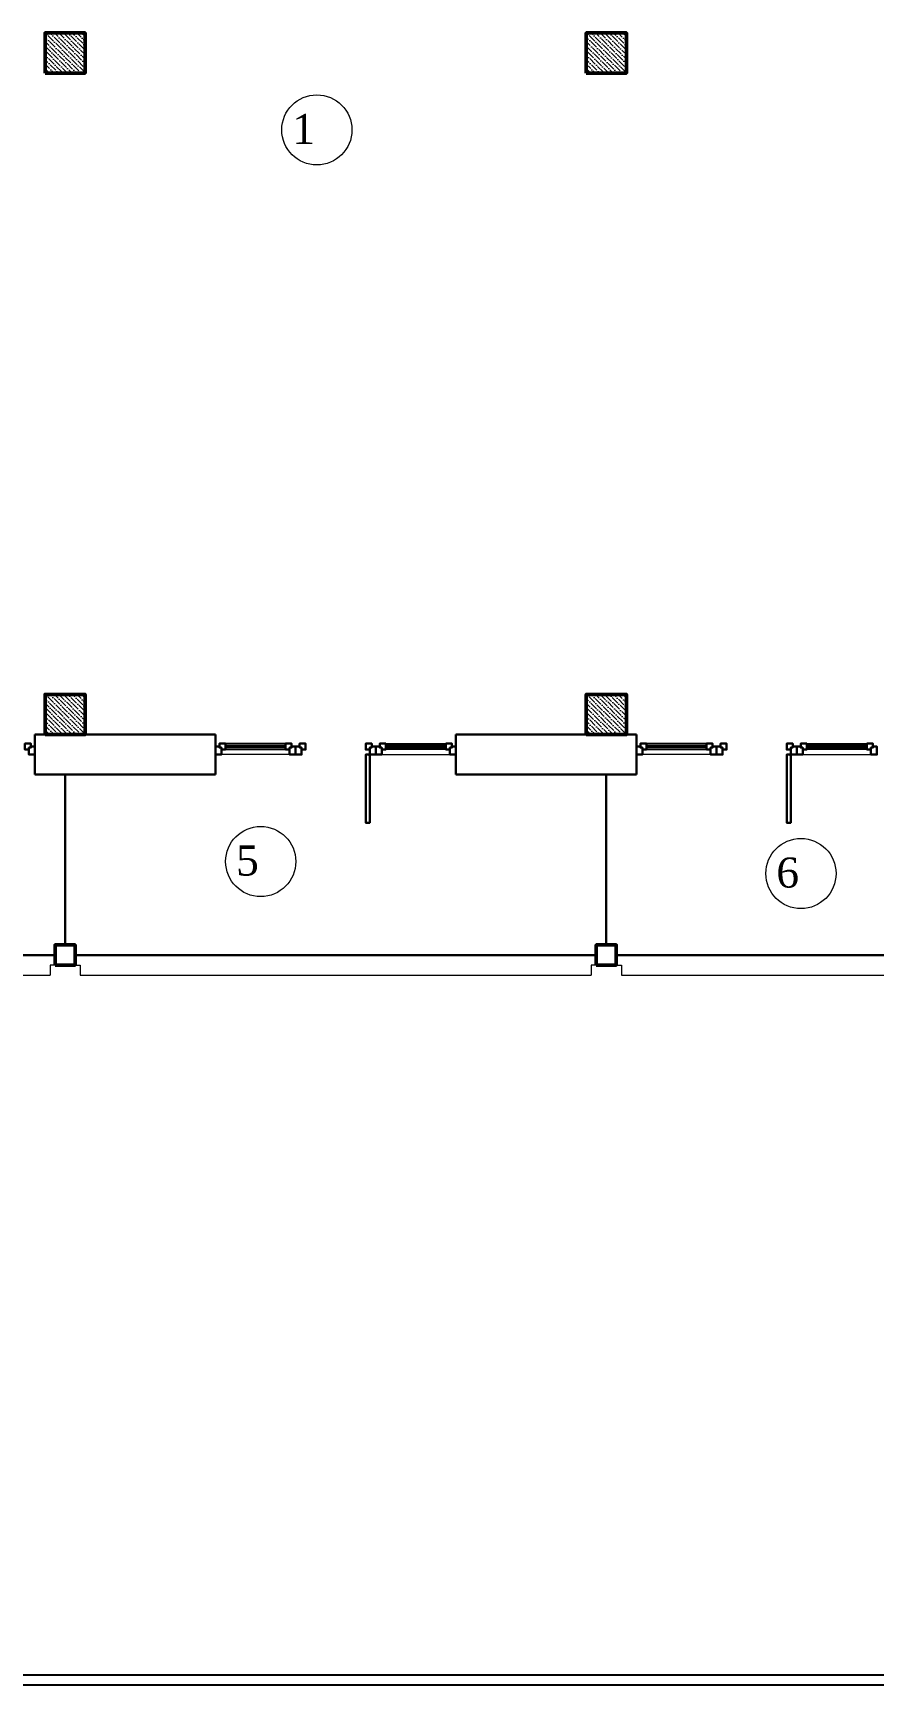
# Model space of a CAD drawing. Header units: millimetres. Extents: x -205382 to -191935, y -245869 to -242620.
# Drawn here: x -194012 to -193173, y -245739 to -244091 of the extents above; entities that cross this region are included whole.
import ezdxf

# ---------------------------------------------------------------- set-up
doc = ezdxf.new("R2010")
doc.units = ezdxf.units.MM
doc.header["$LTSCALE"] = 40
doc.linetypes.add('ACAD_ISO07W100', pattern=[3, 0, -3])
for name, color, linetype, lineweight in [('divar', 7, 'Continuous', 30), ('DIVAR 09', 7, 'Continuous', 9), ('DIVAR 30', 7, 'Continuous', 30), ('KALONA', 7, 'Continuous', 50), ('OKNA', 5, 'Continuous', 30), ('PENCERE', 5, 'Continuous', 30)]:
    doc.layers.add(name, color=color, linetype=linetype, lineweight=lineweight)

msp = doc.modelspace()

# ---------------------------------------------------------------- hatches: boundary and pattern name
at = {"layer": 'KALONA', "lineweight": 5, "ltscale": 100}
h = msp.add_hatch(dxfattribs=at)
h.set_pattern_fill('ANSI36', color=129, angle=90, style=0)
h.set_pattern_definition([(135, (-193999.5513, -244131.0427), (-6.17393, 1.6838), [7.9375, -1.5875, 0, -1.5875])])
h.paths.add_polyline_path([(-193999.6, -244131), (-193999.6, -244091), (-193959.6, -244091), (-193959.6, -244131)])
h = msp.add_hatch(dxfattribs=at)
h.set_pattern_fill('ANSI36', color=129, angle=90, style=0)
h.set_pattern_definition([(135, (-193459.5513, -244131.0427), (-6.17393, 1.6838), [7.9375, -1.5875, 0, -1.5875])])
h.paths.add_polyline_path([(-193459.6, -244131), (-193459.6, -244091), (-193419.6, -244091), (-193419.6, -244131)])
h = msp.add_hatch(dxfattribs=at)
h.set_pattern_fill('ANSI36', color=129, angle=90, style=0)
h.set_pattern_definition([(135, (-193999.5513, -244791.0427), (-6.17393, 1.6838), [7.9375, -1.5875, 0, -1.5875])])
h.paths.add_polyline_path([(-193999.6, -244791), (-193999.6, -244751), (-193959.6, -244751), (-193959.6, -244791)])
h = msp.add_hatch(dxfattribs=at)
h.set_pattern_fill('ANSI36', color=129, angle=90, style=0)
h.set_pattern_definition([(135, (-193459.5513, -244791.0427), (-6.17393, 1.6838), [7.9375, -1.5875, 0, -1.5875])])
h.paths.add_polyline_path([(-193459.6, -244791), (-193459.6, -244751), (-193419.6, -244751), (-193419.6, -244791)])

# ---------------------------------------------------------------- linework, layer by layer
for points in [[(-196187.4, -245739.3), (-192072.4, -245739.3), (-192072.4, -242799.3), (-196187.4, -242799.3)], [(-196177.4, -245729.3), (-192082.4, -245729.3), (-192082.4, -242809.3), (-196177.4, -242809.3)]]:
    msp.add_lwpolyline(points, close=True)
at = {"layer": 'divar', "lineweight": 0}
for centre in [(-193728.4, -244187.7), (-193784.4, -244917.7), (-193245.4, -244929.7)]:
    msp.add_circle(centre, 35, dxfattribs=at)
at = {"layer": 'DIVAR 09', "ltscale": 5}
for p, q in [((-194504.6, -245031), (-193994.6, -245031)), ((-193994.6, -245021), (-193994.6, -245031)), ((-193989.6, -245021), (-193994.6, -245021)), ((-193969.6, -245021), (-193964.6, -245021)), ((-193964.6, -245021), (-193964.6, -245031)), ((-193964.6, -245031), (-193454.6, -245031)), ((-193454.6, -245021), (-193454.6, -245031)), ((-193449.6, -245021), (-193454.6, -245021)), ((-193429.6, -245021), (-193424.6, -245021)), ((-193424.6, -245021), (-193424.6, -245031)), ((-193424.6, -245031), (-192894.6, -245031))]:
    msp.add_line(p, q, dxfattribs=at)
at = {"layer": 'DIVAR 30', "ltscale": 5}
for p, q in [((-194009.6, -244791), (-194009.6, -244831)), ((-194009.6, -244791), (-193999.6, -244791)), ((-193829.6, -244791), (-193959.6, -244791)), ((-193829.6, -244791), (-193829.6, -244831)), ((-193459.6, -244791), (-193589.6, -244791)), ((-193589.6, -244791), (-193589.6, -244831)), ((-193409.6, -244791), (-193419.6, -244791)), ((-193409.6, -244791), (-193409.6, -244831)), ((-193829.6, -244831), (-194009.6, -244831)), ((-193979.6, -245001), (-193979.6, -244831)), ((-193409.6, -244831), (-193589.6, -244831)), ((-193439.6, -245001), (-193439.6, -244831)), ((-193989.6, -245011), (-194509.6, -245011)), ((-193449.6, -245011), (-193969.6, -245011)), ((-192889.6, -245011), (-193429.6, -245011))]:
    msp.add_line(p, q, dxfattribs=at)
at = {"layer": 'KALONA', "ltscale": 5}
for points in [[(-193999.6, -244131), (-193999.6, -244091), (-193959.6, -244091), (-193959.6, -244131)], [(-193459.6, -244131), (-193459.6, -244091), (-193419.6, -244091), (-193419.6, -244131)], [(-193999.6, -244791), (-193999.6, -244751), (-193959.6, -244751), (-193959.6, -244791)], [(-193459.6, -244791), (-193459.6, -244751), (-193419.6, -244751), (-193419.6, -244791)], [(-193989.6, -245021), (-193989.6, -245001), (-193969.6, -245001), (-193969.6, -245021)], [(-193449.6, -245021), (-193449.6, -245001), (-193429.6, -245001), (-193429.6, -245021)]]:
    msp.add_lwpolyline(points, close=True, dxfattribs=at)
at = {"layer": 'OKNA', "lineweight": 9}
for p, q in [((-193759.6, -244800), (-193819.6, -244800)), ((-193659.6, -244800), (-193599.6, -244800)), ((-193339.6, -244800), (-193399.6, -244800)), ((-193239.6, -244800), (-193179.6, -244800)), ((-193755.6, -244811), (-193823.6, -244811)), ((-193819.6, -244806), (-193759.6, -244806)), ((-193663.6, -244811), (-193595.6, -244811)), ((-193599.6, -244806), (-193659.6, -244806)), ((-193335.6, -244811), (-193403.6, -244811)), ((-193399.6, -244806), (-193339.6, -244806)), ((-193243.6, -244811), (-193175.6, -244811)), ((-193179.6, -244806), (-193239.6, -244806))]:
    msp.add_line(p, q, dxfattribs=at)
at = {"layer": 'OKNA'}
for p, q in [((-193759.6, -244802), (-193819.6, -244802)), ((-193819.6, -244804), (-193759.6, -244804)), ((-193659.6, -244802), (-193599.6, -244802)), ((-193599.6, -244804), (-193659.6, -244804)), ((-193339.6, -244802), (-193399.6, -244802)), ((-193399.6, -244804), (-193339.6, -244804)), ((-193239.6, -244802), (-193179.6, -244802)), ((-193179.6, -244804), (-193239.6, -244804))]:
    msp.add_line(p, q, dxfattribs=at)
at = {"layer": 'PENCERE'}
for points in [[(-194015.6, -244806), (-194015.6, -244804), (-194013.6, -244804), (-194013.6, -244800), (-194019.6, -244800), (-194019.6, -244806), (-194015.6, -244806), (-194015.6, -244811), (-194009.6, -244811), (-194009.6, -244803), (-194013.6, -244803)], [(-193823.6, -244806), (-193823.6, -244804), (-193825.6, -244804), (-193825.6, -244800), (-193819.6, -244800), (-193819.6, -244806), (-193823.6, -244806), (-193823.6, -244811), (-193829.6, -244811), (-193829.6, -244803), (-193825.6, -244803)], [(-193755.6, -244806), (-193755.6, -244804), (-193753.6, -244804), (-193753.6, -244800), (-193759.6, -244800), (-193759.6, -244806), (-193755.6, -244806), (-193755.6, -244811), (-193749.6, -244811), (-193749.6, -244803), (-193753.6, -244803)], [(-193743.6, -244806), (-193743.6, -244804), (-193745.6, -244804), (-193745.6, -244800), (-193739.6, -244800), (-193739.6, -244806), (-193743.6, -244806), (-193743.6, -244811), (-193749.6, -244811), (-193749.6, -244803), (-193745.6, -244803)], [(-193675.6, -244806), (-193675.6, -244804), (-193673.6, -244804), (-193673.6, -244800), (-193679.6, -244800), (-193679.6, -244806), (-193675.6, -244806), (-193675.6, -244811), (-193669.6, -244811), (-193669.6, -244803), (-193673.6, -244803)], [(-193663.6, -244806), (-193663.6, -244804), (-193665.6, -244804), (-193665.6, -244800), (-193659.6, -244800), (-193659.6, -244806), (-193663.6, -244806), (-193663.6, -244811), (-193669.6, -244811), (-193669.6, -244803), (-193665.6, -244803)], [(-193595.6, -244806), (-193595.6, -244804), (-193593.6, -244804), (-193593.6, -244800), (-193599.6, -244800), (-193599.6, -244806), (-193595.6, -244806), (-193595.6, -244811), (-193589.6, -244811), (-193589.6, -244803), (-193593.6, -244803)], [(-193403.6, -244806), (-193403.6, -244804), (-193405.6, -244804), (-193405.6, -244800), (-193399.6, -244800), (-193399.6, -244806), (-193403.6, -244806), (-193403.6, -244811), (-193409.6, -244811), (-193409.6, -244803), (-193405.6, -244803)], [(-193335.6, -244806), (-193335.6, -244804), (-193333.6, -244804), (-193333.6, -244800), (-193339.6, -244800), (-193339.6, -244806), (-193335.6, -244806), (-193335.6, -244811), (-193329.6, -244811), (-193329.6, -244803), (-193333.6, -244803)], [(-193323.6, -244806), (-193323.6, -244804), (-193325.6, -244804), (-193325.6, -244800), (-193319.6, -244800), (-193319.6, -244806), (-193323.6, -244806), (-193323.6, -244811), (-193329.6, -244811), (-193329.6, -244803), (-193325.6, -244803)], [(-193255.6, -244806), (-193255.6, -244804), (-193253.6, -244804), (-193253.6, -244800), (-193259.6, -244800), (-193259.6, -244806), (-193255.6, -244806), (-193255.6, -244811), (-193249.6, -244811), (-193249.6, -244803), (-193253.6, -244803)], [(-193243.6, -244806), (-193243.6, -244804), (-193245.6, -244804), (-193245.6, -244800), (-193239.6, -244800), (-193239.6, -244806), (-193243.6, -244806), (-193243.6, -244811), (-193249.6, -244811), (-193249.6, -244803), (-193245.6, -244803)], [(-193175.6, -244806), (-193175.6, -244804), (-193173.6, -244804), (-193173.6, -244800), (-193179.6, -244800), (-193179.6, -244806), (-193175.6, -244806), (-193175.6, -244811), (-193169.6, -244811), (-193169.6, -244803), (-193173.6, -244803)], [(-193675.6, -244811), (-193675.6, -244879), (-193679.6, -244879), (-193679.6, -244811), (-193675.6, -244811)], [(-193255.6, -244811), (-193255.6, -244879), (-193259.6, -244879), (-193259.6, -244811), (-193255.6, -244811)]]:
    msp.add_lwpolyline(points, dxfattribs=at)
for centre in [(-193675.6, -244811), (-193255.6, -244811)]:
    msp.add_circle(centre, 1, dxfattribs=at)
at = {"layer": 'PENCERE', "linetype": 'ACAD_ISO07W100', "lineweight": 5}
for centre in [(-193675.6, -244811), (-193255.6, -244811)]:
    msp.add_arc(centre, 68, 180, 266.4719, dxfattribs=at)

# ---------------------------------------------------------------- texts
at = {"lineweight": 0, "char_height": 30, "width": 1.814, "attachment_point": 3}
for s, insert in [('{\\fTimes New Roman|b0|i0|c162|p18;1}', (-193730.3, -244171.7)), ('{\\fTimes New Roman|b0|i0|c162|p18;5}', (-193786.3, -244901.7)), ('{\\fTimes New Roman|b0|i0|c162|p18;6}', (-193247.3, -244913.7))]:
    msp.add_mtext(s, dxfattribs=dict(at, insert=insert))

doc.saveas('drawing.dxf')
